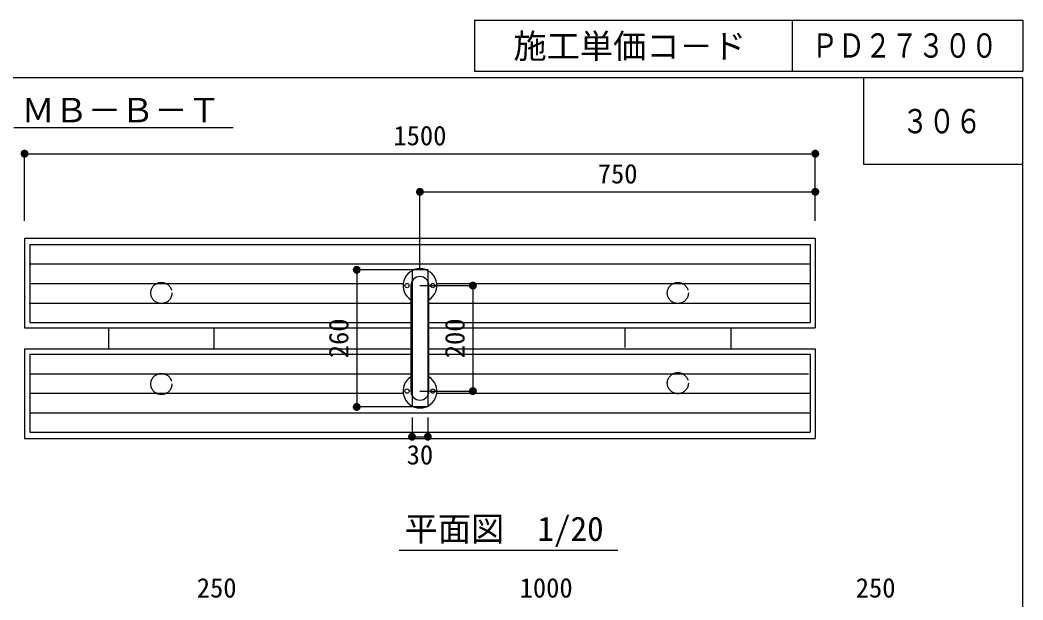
# Model space of a CAD drawing. Units: millimetres at full size, sheet at 1:20. Extents: x 173 to 5649, y 2106 to 5839.
# Drawn here: x 3747 to 5649, y 4740 to 5839 of the extents above; entities that cross this region are included whole.
import ezdxf
from ezdxf.enums import TextEntityAlignment as Align

# ---------------------------------------------------------------- set-up
doc = ezdxf.new("R2010")
doc.units = ezdxf.units.MM
doc.header["$LTSCALE"] = 20
doc.linetypes.add('DASHED', pattern=[7.5, 6, -1.5])
for name, color, linetype, lineweight in [('_0-0_', 7, 'Continuous', 25), ('寸法', 3, 'Continuous', 25), ('本体', 7, 'Continuous', 25)]:
    doc.layers.add(name, color=color, linetype=linetype, lineweight=lineweight)
doc.styles.add('ＭＳ ゴシック', font='')
doc.styles.get('ＭＳ ゴシック').set_extended_font_data('MS Gothic')

# ---------------------------------------------------------------- blocks, each defined once
blk = doc.blocks.new('filled_dot')
at = {"color": 0, "linetype": 'Continuous', "lineweight": -2, "const_width": 1.25}
blk.add_lwpolyline([(-0.625, 0, 1), (0.625, 0, 1)], format="xyb", close=True, dxfattribs=at)

msp = doc.modelspace()

# ---------------------------------------------------------------- linework, layer by layer
at = {"layer": '_0-0_'}
for p, q in [((4608.78, 5839.12), (5649.01, 5839.12)), ((4608.78, 5839.12), (4608.78, 5742.37)), ((5211.18, 5839.12), (5211.18, 5742.37)), ((5649.01, 5839.12), (5649.01, 5742.37)), ((4608.78, 5742.37), (5649.01, 5742.37)), ((5346.31, 5729.4), (5346.31, 5565.4)), ((5649.01, 5565.4), (5346.31, 5565.4)), ((4490.14, 5365.73), (4490.14, 5105.73)), ((4520.14, 5365.73), (4490.14, 5365.73)), ((4520.14, 5365.73), (4520.14, 5105.73)), ((4488.14, 5335.73), (4488.14, 5135.73)), ((4522.14, 5135.73), (4522.14, 5335.73)), ((4520.14, 5105.73), (4490.14, 5105.73))]:
    msp.add_line(p, q, dxfattribs=at)
at = {"layer": '_0-0_', "color": 6}
msp.add_lwpolyline([(5649.01, 5729.4), (172.75, 5729.4), (172.75, 2105.77), (5649.01, 2105.77)], close=True, dxfattribs=at)
at = {"layer": '_0-0_'}
for centre in [(4480.64, 5335.73), (4529.64, 5335.73), (4480.64, 5135.73), (4529.64, 5135.73)]:
    msp.add_circle(centre, 4, dxfattribs=at)
for centre, radius, start, end in [((4505.14, 5335.73), 32, 302.08995, 237.91004), ((4505.14, 5335.73), 17, 0, 180), ((4505.14, 5135.73), 32, 122.08995, 57.91005), ((4505.14, 5135.73), 17, 180, 0)]:
    msp.add_arc(centre, radius, start, end, dxfattribs=at)
at = {"layer": '寸法'}
for p, q in [((3734.89, 5635.44), (4151.17, 5635.44)), ((3755.14, 5585.8), (5255.14, 5585.8)), ((3755.14, 5458.49), (3755.14, 5585.8)), ((5255.14, 5458.49), (5255.14, 5585.8)), ((4505.14, 5513.5), (5255.14, 5513.5)), ((4505.14, 5365.73), (4505.14, 5513.5)), ((5255.14, 5458.49), (5255.14, 5513.5)), ((4385.28, 5365.73), (4385.28, 5105.73)), ((4490.14, 5365.73), (4385.28, 5365.73)), ((4505.14, 5335.73), (4605.62, 5335.73)), ((4605.62, 5335.73), (4605.62, 5135.73)), ((4505.14, 5135.73), (4605.62, 5135.73)), ((4490.14, 5105.73), (4385.28, 5105.73)), ((4490.14, 5085.73), (4490.14, 5049.22)), ((4520.14, 5085.73), (4520.14, 5049.22)), ((4490.14, 5049.22), (4520.14, 5049.22)), ((4466.02, 4834.25), (4880.51, 4834.25))]:
    msp.add_line(p, q, dxfattribs=at)
at = {"layer": '本体'}
for p, q in [((3755.14, 5425.73), (5255.14, 5425.73)), ((3755.14, 5425.73), (3755.14, 5255.73)), ((5255.14, 5425.73), (5255.14, 5255.73)), ((3765.14, 5413.73), (5245.14, 5413.73)), ((3765.14, 5413.73), (3765.14, 5265.73)), ((5245.14, 5413.73), (5245.14, 5265.73)), ((3755.14, 5255.73), (4488.14, 5255.73)), ((3765.14, 5265.73), (4488.14, 5265.73)), ((3914.7, 5255.99), (3914.7, 5216.58)), ((4114.06, 5255.22), (4114.06, 5216.58)), ((4522.14, 5265.73), (5245.14, 5265.73)), ((4522.14, 5255.73), (5255.14, 5255.73)), ((4893.72, 5255.22), (4893.72, 5218.13)), ((5094.63, 5255.99), (5094.63, 5215.81)), ((3755.14, 5215.73), (4488.14, 5215.73)), ((3755.14, 5215.73), (3755.14, 5045.73)), ((4522.14, 5215.73), (5255.14, 5215.73)), ((5255.14, 5215.73), (5255.14, 5045.73)), ((3765.14, 5205.73), (4488.14, 5205.73)), ((3765.14, 5205.73), (3765.14, 5057.73)), ((4522.14, 5205.73), (5245.14, 5205.73)), ((5245.14, 5205.73), (5245.14, 5057.73)), ((3755.14, 5045.73), (5255.14, 5045.73)), ((3765.14, 5057.73), (5245.14, 5057.73))]:
    msp.add_line(p, q, dxfattribs=at)
at = {"layer": '本体', "color": 4}
for p, q in [((3764.06, 5376.73), (5243.83, 5376.73)), ((3766.72, 5339.73), (4473.39, 5339.73)), ((4536.89, 5339.73), (5243.83, 5339.73)), ((3764.06, 5302.73), (4488.14, 5302.73)), ((4522.14, 5302.73), (5245.17, 5302.73)), ((3765.39, 5168.73), (4488.14, 5168.73)), ((4522.14, 5168.73), (5242.5, 5168.73)), ((3766.72, 5131.73), (4473.39, 5131.73)), ((4536.89, 5131.73), (5243.83, 5131.73)), ((3766.72, 5094.73), (5243.83, 5094.73))]:
    msp.add_line(p, q, dxfattribs=at)
at = {"layer": '本体', "linetype": 'DASHED'}
for centre in [(4014.69, 5321.74), (4994.39, 5321.74), (4014.69, 5149.22), (4994.39, 5150.76)]:
    msp.add_circle(centre, 20, dxfattribs=at)

# ---------------------------------------------------------------- block references
at = {"layer": '寸法', "xscale": 6, "yscale": 6}
for p in [(3755.14, 5585.8), (4505.14, 5513.5), (4490.14, 5049.22)]:
    msp.add_blockref('filled_dot', p, dxfattribs=at)
for p, rotation in [((5255.14, 5585.8), 180), ((5255.14, 5513.5), 180), ((4385.28, 5365.73), 270), ((4605.62, 5335.73), 270), ((4605.62, 5135.73), 90), ((4385.28, 5105.73), 90), ((4520.14, 5049.22), 180)]:
    msp.add_blockref('filled_dot', p, dxfattribs=dict(at, rotation=rotation))

# ---------------------------------------------------------------- texts
at = {"layer": '_0-0_', "style": 'ＭＳ ゴシック'}
msp.add_text('施工単価コ－ド', height=46.19, dxfattribs=at).set_placement((4903.07, 5789.74), align=Align.MIDDLE_CENTER)
at = {"layer": '_0-0_', "style": 'ＭＳ ゴシック', "width": 0.8}
for s, p in [('ＰＤ２７３００', (5424.56, 5790.88)), ('３０６', (5495.29, 5647.53))]:
    msp.add_text(s, height=46.19, dxfattribs=at).set_placement(p, align=Align.MIDDLE_CENTER)
at = {"layer": '寸法', "style": 'ＭＳ ゴシック'}
for s, p in [('ＭＢ－Ｂ－Ｔ', (3749.3, 5631.46)), ('平面図\u30001/20', (4476.03, 4837.74))]:
    msp.add_text(s, height=46.19, dxfattribs=at).set_placement(p, align=Align.BOTTOM_LEFT)
for s, p in [('1500', (4505.14, 5590.6)), ('750', (4880.14, 5518.3)), ('30', (4505.14, 4985.53)), ('250', (4119.58, 4733.21)), ('1000', (4744.58, 4733.21)), ('250', (5369.58, 4733.21))]:
    msp.add_text(s, height=36.95, dxfattribs=at).set_placement(p, align=Align.BOTTOM_CENTER)
for s, p in [('260', (4380.48, 5235.73)), ('200', (4600.81, 5235.73))]:
    msp.add_text(s, height=36.95, rotation=90, dxfattribs=at).set_placement(p, align=Align.BOTTOM_CENTER)

doc.saveas('drawing.dxf')
